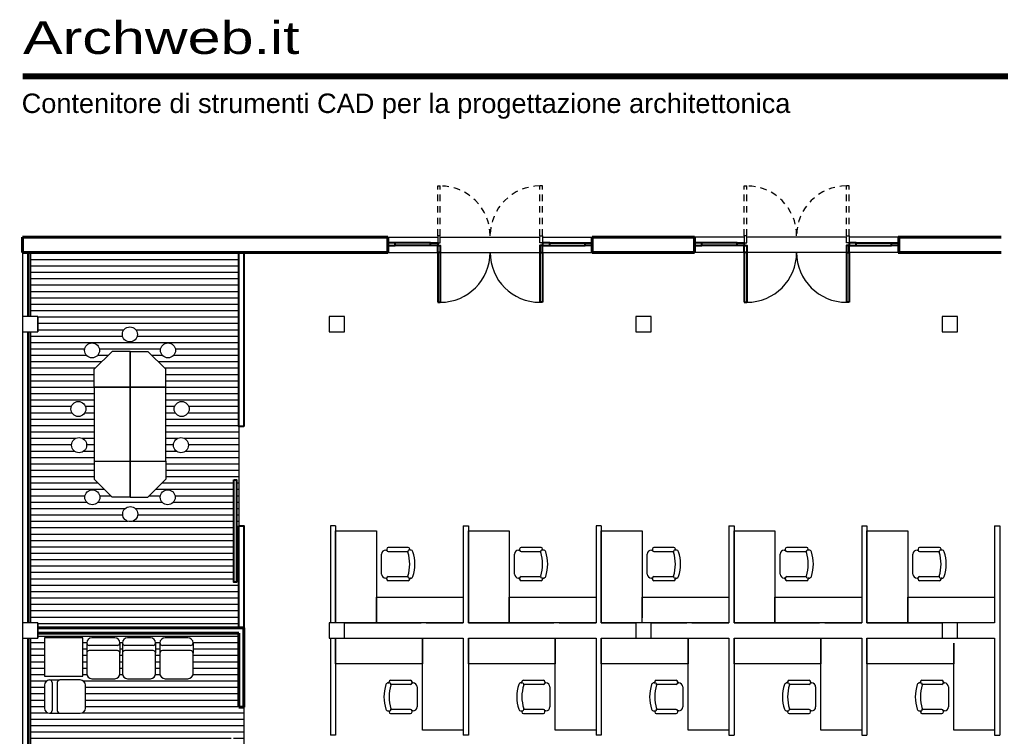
# Model space of a CAD drawing. Header units: millimetres. Extents: x 318.7 to 349.2, y 160.5 to 190.4.
# Drawn here: x 318.74 to 337.94, y 176.36 to 190.39 of the extents above; entities that cross this region are included whole.
import ezdxf

# ---------------------------------------------------------------- set-up
doc = ezdxf.new("R2010")
doc.units = ezdxf.units.MM
doc.linetypes.add('TRATTEGGIATA2', pattern=[9.525, 6.35, -3.175])
for name, color, linetype, lineweight in [('ARREDI attrezzature - furniture', 175, 'Continuous', 9), ('MURATURA sezioni - section wall', 7, 'Continuous', 40), ('PAVIMENTAZIONE - flooring', 250, 'Continuous', 5), ('PILASTRI struttura - structure', 7, 'Continuous', 13), ('PORTE finestre - doors windows', 252, 'Continuous', 5), ('PROIEZIONI finissime - fine lines', 251, 'Continuous', 9), ('SEZIONI medie - small section', 2, 'Continuous', 25), ('www.archweb.it - All rights reserved', 2, 'Continuous', 5)]:
    doc.layers.add(name, color=color, linetype=linetype, lineweight=lineweight)
doc.layers.add('VETRATE sezioni - windows sections', color=171, linetype='Continuous', true_color=0x4d79ff)
doc.styles.get("Standard").update_dxf_attribs({"font": 'arial.ttf'})
pattern_1 = [(360, (131.6294, 301.07183), (0, 0.125), [])]

msp = doc.modelspace()

# ---------------------------------------------------------------- hatches: boundary and pattern name
at = {"layer": 'PAVIMENTAZIONE - flooring'}
h = msp.add_hatch(dxfattribs=at)
h.set_pattern_fill('LINE', color=256, style=0)
h.set_pattern_definition(pattern_1)
h.paths.add_polyline_path([(321.913, 182.622, -1), (321.913, 182.916, -1)], flags=16)
h.paths.add_polyline_path([(321.899, 181.914, -1), (321.899, 182.209, -1)], flags=16)
h.paths.add_polyline_path([(321.602, 181.746), (321.602, 181.396), (321.252, 181.046), (320.902, 181.046), (320.552, 181.046), (320.202, 181.396), (320.202, 181.746), (320.202, 183.196), (320.202, 183.546), (320.552, 183.896), (320.902, 183.896), (321.252, 183.896), (321.602, 183.546), (321.602, 183.196)], flags=16)
h.paths.add_polyline_path([(321.646, 183.77, -1), (321.646, 184.064, -1)], flags=16)
h.paths.add_polyline_path([(321.64, 180.894, -1), (321.64, 181.188, -1)], flags=16)
h.paths.add_polyline_path([(320.899, 184.082, -1), (320.899, 184.377, -1)], flags=16)
h.paths.add_polyline_path([(320.906, 180.565, -1), (320.906, 180.859, -1)], flags=16)
h.paths.add_polyline_path([(319.892, 182.622, -1), (319.892, 182.916, -1)], flags=16)
h.paths.add_polyline_path([(320.159, 183.77, -1), (320.159, 184.064, -1)], flags=16)
h.paths.add_polyline_path([(319.906, 181.914, -1), (319.906, 182.209, -1)], flags=16)
h.paths.add_polyline_path([(320.165, 180.894, -1), (320.165, 181.188, -1)], flags=16)
h.paths.add_polyline_path([(322.985, 179.382), (322.935, 179.382), (322.935, 181.382), (322.985, 181.382)])
h.paths.add_polyline_path([(323.029, 178.483), (323.029, 185.833), (318.95, 185.833), (318.95, 184.583), (319.1, 184.583), (319.1, 184.283), (318.95, 184.283), (318.95, 178.583), (319.1, 178.583), (319.1, 178.483)])
h = msp.add_hatch(dxfattribs=at)
h.set_pattern_fill('LINE', color=256, style=0)
h.set_pattern_definition(pattern_1)
h.paths.add_polyline_path([(323.029, 172.483), (323.029, 175.929), (323.129, 175.929), (323.129, 176.929), (323.029, 176.929), (323.029, 178.383), (319.1, 178.383), (319.1, 178.283), (318.95, 178.283), (318.95, 172.583), (319.1, 172.583), (319.1, 172.483)])
h.paths.add_polyline_path([(321.787, 175.363, -0.157671), (322.127, 175.023, -0.325305), (322.118, 174.965), (322.107, 174.954), (322.122, 174.94, -0.414214), (322.122, 174.898), (321.846, 174.622, -0.414214), (321.803, 174.622), (321.789, 174.636), (321.775, 174.622, -0.414214), (321.662, 174.622), (321.386, 174.898, -0.414214), (321.386, 175.011), (321.4, 175.025), (321.386, 175.039, -0.414214), (321.386, 175.082), (321.662, 175.357, -0.414214), (321.704, 175.357), (321.719, 175.343), (321.729, 175.353, -0.325305)], flags=16)
h.paths.add_polyline_path([(321.1, 175.236), (321.1, 173.436), (320.5, 173.436), (320.5, 172.936), (319.588, 172.936), (319.588, 173.436), (320.3, 173.436), (320.3, 175.236)], flags=16)
h.paths.add_polyline_path([(322.88, 176.337), (322.93, 176.337), (322.93, 175.337), (322.88, 175.337)], flags=16)
h.paths.add_polyline_path([(321.775, 174.049), (321.789, 174.035), (321.803, 174.049, -0.414214), (321.846, 174.049), (322.122, 173.773, -0.414214), (322.122, 173.731), (322.107, 173.717), (322.118, 173.707, -0.325305), (322.127, 173.648, -0.157671), (321.787, 173.309, -0.325305), (321.729, 173.318), (321.719, 173.328), (321.704, 173.314, -0.414214), (321.662, 173.314), (321.386, 173.59, -0.414214), (321.386, 173.632), (321.4, 173.646), (321.386, 173.66, -0.414214), (321.386, 173.773), (321.662, 174.049, -0.414214)], flags=16)
h.paths.add_polyline_path([(320.2, 174.531), (320.2, 174.141, -0.414214), (320.12, 174.061), (320.1, 174.061), (320.1, 174.041, -0.414214), (320.07, 174.011), (319.68, 174.011, -0.414214), (319.65, 174.041), (319.65, 174.061), (319.635, 174.061, -0.325305), (319.588, 174.095, -0.157671), (319.588, 174.576, -0.325305), (319.635, 174.611), (319.65, 174.611), (319.65, 174.631, -0.414214), (319.68, 174.661), (320.07, 174.661, -0.414214), (320.1, 174.631), (320.1, 174.611), (320.12, 174.611, -0.414214)], flags=16)
h.paths.add_polyline_path([(321.587, 177.489, -0.414214), (321.487, 177.589), (321.487, 177.989), (321.487, 178.189, -0.414214), (321.587, 178.289), (322.037, 178.289, -0.414214), (322.137, 178.189), (322.137, 177.989), (322.137, 177.589, -0.414214), (322.037, 177.489)], flags=16)
h.paths.add_polyline_path([(321.304, 177.489), (320.854, 177.489, -0.414214), (320.754, 177.589), (320.754, 177.989), (320.754, 178.189, -0.414214), (320.854, 178.289), (321.304, 178.289, -0.414214), (321.404, 178.189), (321.404, 177.989), (321.404, 177.589, -0.414214)], flags=16)
h.paths.add_polyline_path([(319.929, 176.814), (319.529, 176.814), (319.329, 176.814, -0.414214), (319.229, 176.914), (319.229, 177.364, -0.414214), (319.329, 177.464), (319.529, 177.464), (319.929, 177.464, -0.414214), (320.029, 177.364), (320.029, 176.914, -0.414214)], flags=16)
h.paths.add_polyline_path([(320.604, 177.489), (320.154, 177.489, -0.414214), (320.054, 177.589), (320.054, 177.989), (320.054, 178.189, -0.414214), (320.154, 178.289), (320.604, 178.289, -0.414214), (320.704, 178.189), (320.704, 177.989), (320.704, 177.589, -0.414214)], flags=16)
h.paths.add_polyline_path([(319.979, 177.539), (319.229, 177.539), (319.229, 178.289), (319.979, 178.289)], flags=16)

# ---------------------------------------------------------------- linework, layer by layer
at = {"layer": 'ARREDI attrezzature - furniture'}
for p, q in [((320.552, 183.896), (320.202, 183.546)), ((320.902, 183.896), (320.552, 183.896)), ((320.902, 183.896), (320.902, 183.196)), ((320.902, 183.896), (321.252, 183.896)), ((320.902, 183.196), (320.902, 183.896)), ((321.602, 183.546), (321.252, 183.896)), ((320.202, 183.196), (320.202, 183.546)), ((321.602, 183.196), (321.602, 183.546)), ((320.902, 183.196), (320.202, 183.196)), ((320.202, 183.196), (320.202, 181.746)), ((320.202, 183.196), (320.902, 183.196)), ((320.902, 181.746), (320.902, 183.196)), ((321.602, 183.196), (320.902, 183.196)), ((320.902, 183.196), (320.902, 181.746)), ((320.902, 183.196), (321.602, 183.196)), ((321.602, 181.746), (321.602, 183.196)), ((320.202, 181.746), (320.902, 181.746)), ((320.202, 181.746), (320.902, 181.746)), ((320.202, 181.746), (320.202, 181.396)), ((320.902, 181.746), (321.602, 181.746)), ((320.902, 181.746), (321.602, 181.746)), ((320.902, 181.046), (320.902, 181.746)), ((320.902, 181.746), (320.902, 181.046)), ((321.602, 181.746), (321.602, 181.396)), ((320.552, 181.046), (320.202, 181.396)), ((321.602, 181.396), (321.252, 181.046)), ((320.902, 181.046), (320.552, 181.046)), ((320.902, 181.046), (321.252, 181.046)), ((324.825, 180.483), (324.825, 178.583)), ((324.925, 180.483), (324.825, 180.483)), ((324.825, 180.483), (324.825, 178.583)), ((324.925, 180.483), (324.825, 180.483)), ((324.925, 180.483), (324.925, 178.583)), ((324.925, 180.483), (324.925, 178.583)), ((327.425, 180.483), (327.425, 178.583)), ((327.425, 180.483), (327.525, 180.483)), ((327.425, 180.483), (327.425, 178.583)), ((327.425, 180.483), (327.525, 180.483)), ((327.525, 180.483), (327.525, 178.583)), ((327.525, 180.483), (327.525, 178.583)), ((330.025, 180.483), (330.025, 178.583)), ((330.125, 180.483), (330.025, 180.483)), ((330.025, 180.483), (330.025, 178.583)), ((330.125, 180.483), (330.025, 180.483)), ((330.125, 180.483), (330.125, 178.583)), ((330.125, 180.483), (330.125, 178.583)), ((332.625, 180.483), (332.625, 178.583)), ((332.625, 180.483), (332.725, 180.483)), ((332.625, 180.483), (332.625, 178.583)), ((332.625, 180.483), (332.725, 180.483)), ((332.725, 180.483), (332.725, 178.583)), ((332.725, 180.483), (332.725, 178.583)), ((335.225, 180.483), (335.225, 178.583)), ((335.225, 180.483), (335.325, 180.483)), ((335.225, 180.483), (335.225, 178.583)), ((335.225, 180.483), (335.325, 180.483)), ((335.325, 180.483), (335.325, 178.583)), ((335.325, 180.483), (335.325, 178.583)), ((337.825, 180.483), (337.825, 178.583)), ((337.825, 180.483), (337.925, 180.483)), ((337.825, 180.483), (337.825, 178.583)), ((337.825, 180.483), (337.925, 180.483)), ((337.925, 180.483), (337.925, 176.383)), ((324.925, 178.583), (324.925, 180.383)), ((324.925, 180.383), (325.725, 180.383)), ((324.925, 178.583), (324.925, 180.383)), ((324.925, 180.383), (325.725, 180.383)), ((325.725, 180.383), (325.725, 178.583)), ((325.725, 180.383), (325.725, 178.583)), ((327.525, 178.583), (327.525, 180.383)), ((327.525, 180.383), (328.325, 180.383)), ((327.525, 178.583), (327.525, 180.383)), ((327.525, 180.383), (328.325, 180.383)), ((328.325, 180.383), (328.325, 178.583)), ((328.325, 180.383), (328.325, 178.583)), ((330.125, 178.583), (330.125, 180.383)), ((330.125, 180.383), (330.925, 180.383)), ((330.125, 178.583), (330.125, 180.383)), ((330.125, 180.383), (330.925, 180.383)), ((330.925, 180.383), (330.925, 178.683)), ((330.925, 180.383), (330.925, 178.683)), ((332.725, 178.583), (332.725, 180.383)), ((332.725, 180.383), (333.525, 180.383)), ((332.725, 178.583), (332.725, 180.383)), ((332.725, 180.383), (333.525, 180.383)), ((333.525, 180.383), (333.525, 178.583)), ((333.525, 180.383), (333.525, 178.583)), ((335.325, 178.583), (335.325, 180.383)), ((335.325, 180.383), (336.125, 180.383)), ((335.325, 178.583), (335.325, 180.383)), ((335.325, 180.383), (336.125, 180.383)), ((336.125, 180.383), (336.125, 178.583)), ((336.125, 180.383), (336.125, 178.583)), ((337.925, 180.383), (337.925, 176.483)), ((325.827, 179.538), (325.827, 179.928)), ((325.827, 179.538), (325.827, 179.928)), ((325.907, 180.008), (325.927, 180.008)), ((325.907, 180.008), (325.927, 180.008)), ((325.927, 180.028), (325.927, 180.008)), ((325.927, 180.028), (325.927, 180.008)), ((326.347, 180.058), (325.957, 180.058)), ((326.347, 180.058), (325.957, 180.058)), ((325.957, 179.978), (326.339, 179.978)), ((325.957, 179.978), (326.339, 179.978)), ((326.377, 180.008), (326.377, 180.028)), ((326.377, 180.008), (326.377, 180.028)), ((326.392, 180.008), (326.377, 180.008)), ((326.392, 180.008), (326.377, 180.008)), ((328.427, 179.538), (328.427, 179.928)), ((328.427, 179.538), (328.427, 179.928)), ((328.507, 180.008), (328.527, 180.008)), ((328.507, 180.008), (328.527, 180.008)), ((328.527, 180.028), (328.527, 180.008)), ((328.527, 180.028), (328.527, 180.008)), ((328.947, 180.058), (328.557, 180.058)), ((328.947, 180.058), (328.557, 180.058)), ((328.557, 179.978), (328.939, 179.978)), ((328.557, 179.978), (328.939, 179.978)), ((328.977, 180.008), (328.977, 180.028)), ((328.977, 180.008), (328.977, 180.028)), ((328.992, 180.008), (328.977, 180.008)), ((328.992, 180.008), (328.977, 180.008)), ((331.027, 179.538), (331.027, 179.928)), ((331.027, 179.538), (331.027, 179.928)), ((331.107, 180.008), (331.127, 180.008)), ((331.107, 180.008), (331.127, 180.008)), ((331.127, 180.028), (331.127, 180.008)), ((331.127, 180.028), (331.127, 180.008)), ((331.129, 180.04), (331.129, 179.997)), ((331.547, 180.058), (331.157, 180.058)), ((331.547, 180.058), (331.157, 180.058)), ((331.157, 179.978), (331.539, 179.978)), ((331.157, 179.978), (331.539, 179.978)), ((331.577, 180.008), (331.577, 180.028)), ((331.577, 180.008), (331.577, 180.028)), ((331.592, 180.008), (331.577, 180.008)), ((331.592, 180.008), (331.577, 180.008)), ((333.627, 179.538), (333.627, 179.928)), ((333.627, 179.538), (333.627, 179.928)), ((333.707, 180.008), (333.727, 180.008)), ((333.707, 180.008), (333.727, 180.008)), ((333.727, 180.028), (333.727, 180.008)), ((333.727, 180.028), (333.727, 180.008)), ((334.147, 180.058), (333.757, 180.058)), ((334.147, 180.058), (333.757, 180.058)), ((333.757, 179.978), (334.139, 179.978)), ((333.757, 179.978), (334.139, 179.978)), ((334.177, 180.008), (334.177, 180.028)), ((334.177, 180.008), (334.177, 180.028)), ((334.192, 180.008), (334.177, 180.008)), ((334.192, 180.008), (334.177, 180.008)), ((336.227, 179.538), (336.227, 179.928)), ((336.227, 179.538), (336.227, 179.928)), ((336.307, 180.008), (336.327, 180.008)), ((336.307, 180.008), (336.327, 180.008)), ((336.327, 180.028), (336.327, 180.008)), ((336.327, 180.028), (336.327, 180.008)), ((336.747, 180.058), (336.357, 180.058)), ((336.747, 180.058), (336.357, 180.058)), ((336.357, 179.978), (336.739, 179.978)), ((336.357, 179.978), (336.739, 179.978)), ((336.777, 180.008), (336.777, 180.028)), ((336.777, 180.008), (336.777, 180.028)), ((336.792, 180.008), (336.777, 180.008)), ((336.792, 180.008), (336.777, 180.008)), ((325.957, 179.488), (326.339, 179.488)), ((325.957, 179.488), (326.339, 179.488)), ((328.557, 179.488), (328.939, 179.488)), ((328.557, 179.488), (328.939, 179.488)), ((331.157, 179.488), (331.539, 179.488)), ((331.157, 179.488), (331.539, 179.488)), ((333.757, 179.488), (334.139, 179.488)), ((333.757, 179.488), (334.139, 179.488)), ((336.357, 179.488), (336.739, 179.488)), ((336.357, 179.488), (336.739, 179.488)), ((325.927, 179.458), (325.907, 179.458)), ((325.927, 179.458), (325.907, 179.458)), ((325.927, 179.438), (325.927, 179.458)), ((325.927, 179.438), (325.927, 179.458)), ((326.347, 179.408), (325.957, 179.408)), ((326.347, 179.408), (325.957, 179.408)), ((326.377, 179.458), (326.377, 179.438)), ((326.392, 179.458), (326.377, 179.458)), ((326.377, 179.458), (326.377, 179.438)), ((326.392, 179.458), (326.377, 179.458)), ((328.527, 179.458), (328.507, 179.458)), ((328.527, 179.458), (328.507, 179.458)), ((328.527, 179.438), (328.527, 179.458)), ((328.527, 179.438), (328.527, 179.458)), ((328.947, 179.408), (328.557, 179.408)), ((328.947, 179.408), (328.557, 179.408)), ((328.977, 179.458), (328.977, 179.438)), ((328.992, 179.458), (328.977, 179.458)), ((328.977, 179.458), (328.977, 179.438)), ((328.992, 179.458), (328.977, 179.458)), ((331.127, 179.458), (331.107, 179.458)), ((331.127, 179.458), (331.107, 179.458)), ((331.127, 179.438), (331.127, 179.458)), ((331.127, 179.438), (331.127, 179.458)), ((331.129, 179.447), (331.129, 179.427)), ((331.547, 179.408), (331.157, 179.408)), ((331.547, 179.408), (331.157, 179.408)), ((331.577, 179.458), (331.577, 179.438)), ((331.592, 179.458), (331.577, 179.458)), ((331.577, 179.458), (331.577, 179.438)), ((331.592, 179.458), (331.577, 179.458)), ((333.727, 179.458), (333.707, 179.458)), ((333.727, 179.458), (333.707, 179.458)), ((333.727, 179.438), (333.727, 179.458)), ((333.727, 179.438), (333.727, 179.458)), ((334.147, 179.408), (333.757, 179.408)), ((334.147, 179.408), (333.757, 179.408)), ((334.177, 179.458), (334.177, 179.438)), ((334.192, 179.458), (334.177, 179.458)), ((334.177, 179.458), (334.177, 179.438)), ((334.192, 179.458), (334.177, 179.458)), ((336.327, 179.458), (336.307, 179.458)), ((336.327, 179.458), (336.307, 179.458)), ((336.327, 179.438), (336.327, 179.458)), ((336.327, 179.438), (336.327, 179.458)), ((336.747, 179.408), (336.357, 179.408)), ((336.747, 179.408), (336.357, 179.408)), ((336.777, 179.458), (336.777, 179.438)), ((336.792, 179.458), (336.777, 179.458)), ((336.777, 179.458), (336.777, 179.438)), ((336.792, 179.458), (336.777, 179.458)), ((325.725, 178.583), (325.725, 179.083)), ((325.725, 179.083), (327.425, 179.083)), ((325.725, 178.583), (325.725, 179.083)), ((325.725, 179.083), (327.425, 179.083)), ((327.425, 179.083), (327.425, 178.583)), ((327.425, 179.083), (327.425, 178.583)), ((328.325, 178.583), (328.325, 179.083)), ((328.325, 179.083), (330.025, 179.083)), ((328.325, 178.583), (328.325, 179.083)), ((328.325, 179.083), (330.025, 179.083)), ((330.025, 179.083), (330.025, 178.583)), ((330.025, 179.083), (330.025, 178.583)), ((330.925, 178.683), (330.925, 179.083)), ((330.925, 179.083), (332.625, 179.083)), ((330.925, 178.583), (330.925, 179.083)), ((330.925, 179.083), (332.625, 179.083)), ((332.625, 179.083), (332.625, 178.583)), ((332.625, 179.083), (332.625, 178.583)), ((333.525, 178.583), (333.525, 179.083)), ((333.525, 179.083), (335.225, 179.083)), ((333.525, 178.583), (333.525, 179.083)), ((333.525, 179.083), (335.225, 179.083)), ((335.225, 179.083), (335.225, 178.583)), ((335.225, 179.083), (335.225, 178.583)), ((336.125, 178.583), (336.125, 179.083)), ((336.125, 179.083), (337.825, 179.083)), ((336.125, 178.583), (336.125, 179.083)), ((336.125, 179.083), (337.825, 179.083)), ((337.825, 179.083), (337.825, 178.583)), ((337.825, 179.083), (337.825, 178.583)), ((325.725, 178.583), (325.1, 178.583)), ((325.1, 178.583), (326.6, 178.583)), ((325.725, 178.583), (325.1, 178.583)), ((325.1, 178.583), (326.6, 178.583)), ((327.425, 178.583), (325.725, 178.583)), ((327.425, 178.583), (325.725, 178.583)), ((326.7, 178.583), (327.425, 178.583)), ((326.7, 178.583), (327.425, 178.583)), ((328.325, 178.583), (327.525, 178.583)), ((327.525, 178.583), (329.2, 178.583)), ((328.325, 178.583), (327.525, 178.583)), ((327.525, 178.583), (329.2, 178.583)), ((330.025, 178.583), (328.325, 178.583)), ((330.025, 178.583), (328.325, 178.583)), ((329.3, 178.583), (330.025, 178.583)), ((329.3, 178.583), (330.025, 178.583)), ((330.8, 178.583), (330.125, 178.583)), ((330.125, 178.583), (330.8, 178.583)), ((330.8, 178.583), (330.125, 178.583)), ((330.125, 178.583), (330.8, 178.583)), ((332.625, 178.583), (331.1, 178.583)), ((331.1, 178.583), (331.8, 178.583)), ((332.625, 178.583), (331.1, 178.583)), ((331.1, 178.583), (331.8, 178.583)), ((331.9, 178.583), (332.625, 178.583)), ((331.9, 178.583), (332.625, 178.583)), ((333.525, 178.583), (332.725, 178.583)), ((332.725, 178.583), (334.4, 178.583)), ((333.525, 178.583), (332.725, 178.583)), ((332.725, 178.583), (334.4, 178.583)), ((335.225, 178.583), (333.525, 178.583)), ((335.225, 178.583), (333.525, 178.583)), ((334.5, 178.583), (335.225, 178.583)), ((334.5, 178.583), (335.225, 178.583)), ((336.125, 178.583), (335.325, 178.583)), ((335.325, 178.583), (336.8, 178.583)), ((336.125, 178.583), (335.325, 178.583)), ((335.325, 178.583), (336.8, 178.583)), ((336.8, 178.583), (336.125, 178.583)), ((336.8, 178.583), (336.125, 178.583)), ((337.825, 178.583), (337.1, 178.583)), ((337.825, 178.583), (337.1, 178.583)), ((319.979, 178.289), (319.229, 178.289)), ((319.229, 178.289), (319.229, 177.539)), ((319.979, 177.539), (319.979, 178.289)), ((320.054, 178.189), (320.054, 177.989)), ((320.054, 178.189), (320.054, 178.189)), ((320.604, 178.289), (320.154, 178.289)), ((320.704, 178.189), (320.704, 177.989)), ((320.704, 178.189), (320.704, 178.189)), ((320.754, 178.189), (320.754, 177.989)), ((320.754, 178.189), (320.754, 178.189)), ((321.304, 178.289), (320.854, 178.289)), ((321.404, 178.189), (321.404, 177.989)), ((321.404, 178.189), (321.404, 178.189)), ((321.487, 178.189), (321.487, 177.989)), ((321.487, 178.189), (321.487, 178.189)), ((322.037, 178.289), (321.587, 178.289)), ((322.137, 178.189), (322.137, 177.989)), ((322.137, 178.189), (322.137, 178.189)), ((324.825, 178.283), (324.825, 176.383)), ((324.825, 178.283), (324.825, 176.383)), ((324.925, 178.283), (324.925, 176.383)), ((324.925, 177.783), (324.925, 178.283)), ((324.925, 178.283), (324.925, 176.383)), ((324.925, 177.783), (324.925, 178.283)), ((325.1, 178.283), (326.625, 178.283)), ((325.1, 178.283), (326.4, 178.283)), ((325.1, 178.283), (326.625, 178.283)), ((325.1, 178.283), (326.4, 178.283)), ((326.4, 178.283), (326.6, 178.283)), ((326.4, 178.283), (326.6, 178.283)), ((326.625, 176.483), (326.625, 178.283)), ((326.625, 178.283), (327.425, 178.283)), ((326.625, 178.283), (326.625, 177.783)), ((326.625, 176.483), (326.625, 178.283)), ((326.625, 178.283), (327.425, 178.283)), ((326.625, 178.283), (326.625, 177.783)), ((326.7, 178.283), (327.425, 178.283)), ((326.7, 178.283), (327.425, 178.283)), ((327.425, 178.283), (327.425, 176.483)), ((327.425, 178.283), (327.425, 176.383)), ((327.425, 178.283), (327.425, 176.483)), ((327.425, 178.283), (327.425, 176.383)), ((327.525, 177.783), (327.525, 178.283)), ((327.525, 178.283), (329.225, 178.283)), ((327.525, 178.283), (327.525, 176.383)), ((327.525, 178.283), (328.7, 178.283)), ((327.525, 177.783), (327.525, 178.283)), ((327.525, 178.283), (329.225, 178.283)), ((327.525, 178.283), (327.525, 176.383)), ((327.525, 178.283), (328.7, 178.283)), ((328.7, 178.283), (329.2, 178.283)), ((328.7, 178.283), (329.2, 178.283)), ((329.225, 176.483), (329.225, 178.283)), ((329.225, 178.283), (330.025, 178.283)), ((329.225, 178.283), (329.225, 177.783)), ((329.225, 176.483), (329.225, 178.283)), ((329.225, 178.283), (330.025, 178.283)), ((329.225, 178.283), (329.225, 177.783)), ((329.3, 178.283), (330.025, 178.283)), ((329.3, 178.283), (330.025, 178.283)), ((330.025, 178.283), (330.025, 176.483)), ((330.025, 178.283), (330.025, 176.383)), ((330.025, 178.283), (330.025, 176.483)), ((330.025, 178.283), (330.025, 176.383)), ((330.125, 177.783), (330.125, 178.283)), ((330.125, 178.283), (330.8, 178.283)), ((330.125, 178.283), (330.125, 176.383)), ((330.125, 178.283), (330.8, 178.283)), ((330.125, 177.783), (330.125, 178.283)), ((330.125, 178.283), (330.8, 178.283)), ((330.125, 178.283), (330.125, 176.383)), ((330.125, 178.283), (330.8, 178.283)), ((331.1, 178.283), (331.8, 178.283)), ((331.1, 178.283), (331.825, 178.283)), ((331.1, 178.283), (331.8, 178.283)), ((331.1, 178.283), (331.825, 178.283)), ((331.825, 176.483), (331.825, 178.283)), ((331.825, 178.283), (332.625, 178.283)), ((331.825, 178.283), (331.825, 177.783)), ((331.825, 176.483), (331.825, 178.283)), ((331.825, 178.283), (332.625, 178.283)), ((331.825, 178.283), (331.825, 177.783)), ((331.9, 178.283), (332.625, 178.283)), ((331.9, 178.283), (332.625, 178.283)), ((332.625, 178.283), (332.625, 176.483)), ((332.625, 178.283), (332.625, 176.383)), ((332.625, 178.283), (332.625, 176.483)), ((332.625, 178.283), (332.625, 176.383)), ((332.725, 177.783), (332.725, 178.283)), ((332.725, 178.283), (334.425, 178.283)), ((332.725, 178.283), (332.725, 176.383)), ((332.725, 178.283), (333.6, 178.283)), ((332.725, 177.783), (332.725, 178.283)), ((332.725, 178.283), (334.425, 178.283)), ((332.725, 178.283), (332.725, 176.383)), ((332.725, 178.283), (333.6, 178.283)), ((334.425, 176.483), (334.425, 178.283)), ((334.425, 178.283), (335.225, 178.283)), ((334.425, 178.283), (334.425, 177.783)), ((334.425, 176.483), (334.425, 178.283)), ((334.425, 178.283), (335.225, 178.283)), ((334.425, 178.283), (334.425, 177.783)), ((334.5, 178.283), (335.225, 178.283)), ((334.5, 178.283), (335.225, 178.283)), ((335.225, 178.283), (335.225, 176.483)), ((335.225, 178.283), (335.225, 176.383)), ((335.225, 178.283), (335.225, 176.483)), ((335.225, 178.283), (335.225, 176.383)), ((335.325, 177.783), (335.325, 178.283)), ((335.325, 178.283), (336.8, 178.283)), ((335.325, 178.283), (335.325, 176.383)), ((335.325, 178.283), (336.2, 178.283)), ((335.325, 177.783), (335.325, 178.283)), ((335.325, 178.283), (336.8, 178.283)), ((335.325, 178.283), (335.325, 176.383)), ((335.325, 178.283), (336.2, 178.283)), ((337.025, 176.483), (337.025, 178.183)), ((337.025, 178.183), (337.025, 177.783)), ((337.025, 176.483), (337.025, 178.183)), ((337.025, 178.183), (337.025, 177.783)), ((337.1, 178.283), (337.825, 178.283)), ((337.1, 178.283), (337.825, 178.283)), ((337.825, 178.283), (337.825, 176.483)), ((337.825, 178.283), (337.825, 176.383)), ((337.825, 178.283), (337.825, 176.483)), ((337.825, 178.283), (337.825, 176.383)), ((320.054, 177.989), (320.054, 177.589)), ((320.654, 178.139), (320.104, 178.139)), ((320.654, 178.039), (320.104, 178.039)), ((320.704, 177.589), (320.704, 177.989)), ((320.754, 177.989), (320.754, 177.589)), ((321.354, 178.139), (320.804, 178.139)), ((321.354, 178.039), (320.804, 178.039)), ((321.404, 177.589), (321.404, 177.989)), ((321.487, 177.989), (321.487, 177.589)), ((322.087, 178.139), (321.537, 178.139)), ((322.087, 178.039), (321.537, 178.039)), ((322.137, 177.589), (322.137, 177.989)), ((326.625, 177.783), (324.925, 177.783)), ((326.625, 177.783), (324.925, 177.783)), ((329.225, 177.783), (327.525, 177.783)), ((329.225, 177.783), (327.525, 177.783)), ((331.825, 177.783), (330.125, 177.783)), ((331.825, 177.783), (330.125, 177.783)), ((334.425, 177.783), (332.725, 177.783)), ((334.425, 177.783), (332.725, 177.783)), ((337.025, 177.783), (335.325, 177.783)), ((337.025, 177.783), (335.325, 177.783)), ((319.229, 177.539), (319.979, 177.539)), ((319.329, 177.464), (319.529, 177.464)), ((319.329, 177.464), (319.329, 177.464)), ((319.379, 177.414), (319.379, 176.864)), ((319.479, 177.414), (319.479, 176.864)), ((319.929, 177.464), (319.529, 177.464)), ((320.154, 177.489), (320.604, 177.489)), ((320.854, 177.489), (321.304, 177.489)), ((321.587, 177.489), (322.037, 177.489)), ((325.958, 177.408), (325.972, 177.408)), ((325.958, 177.408), (325.972, 177.408)), ((325.972, 177.408), (325.972, 177.428)), ((325.972, 177.408), (325.972, 177.428)), ((326.002, 177.458), (326.392, 177.458)), ((326.002, 177.458), (326.392, 177.458)), ((326.392, 177.378), (326.01, 177.378)), ((326.392, 177.378), (326.01, 177.378)), ((326.422, 177.428), (326.422, 177.408)), ((326.422, 177.428), (326.422, 177.408)), ((326.422, 177.408), (326.442, 177.408)), ((326.422, 177.408), (326.442, 177.408)), ((328.558, 177.408), (328.572, 177.408)), ((328.558, 177.408), (328.572, 177.408)), ((328.572, 177.408), (328.572, 177.428)), ((328.572, 177.408), (328.572, 177.428)), ((328.602, 177.458), (328.992, 177.458)), ((328.602, 177.458), (328.992, 177.458)), ((328.992, 177.378), (328.61, 177.378)), ((328.992, 177.378), (328.61, 177.378)), ((329.022, 177.428), (329.022, 177.408)), ((329.022, 177.428), (329.022, 177.408)), ((329.022, 177.408), (329.042, 177.408)), ((329.022, 177.408), (329.042, 177.408)), ((331.158, 177.408), (331.172, 177.408)), ((331.158, 177.408), (331.172, 177.408)), ((331.172, 177.408), (331.172, 177.428)), ((331.172, 177.408), (331.172, 177.428)), ((331.202, 177.458), (331.592, 177.458)), ((331.202, 177.458), (331.592, 177.458)), ((331.592, 177.378), (331.21, 177.378)), ((331.592, 177.378), (331.21, 177.378)), ((331.622, 177.428), (331.622, 177.408)), ((331.622, 177.428), (331.622, 177.408)), ((331.622, 177.408), (331.642, 177.408)), ((331.622, 177.408), (331.642, 177.408)), ((333.758, 177.408), (333.772, 177.408)), ((333.758, 177.408), (333.772, 177.408)), ((333.772, 177.408), (333.772, 177.428)), ((333.772, 177.408), (333.772, 177.428)), ((333.802, 177.458), (334.192, 177.458)), ((333.802, 177.458), (334.192, 177.458)), ((334.192, 177.378), (333.81, 177.378)), ((334.192, 177.378), (333.81, 177.378)), ((334.222, 177.428), (334.222, 177.408)), ((334.222, 177.428), (334.222, 177.408)), ((334.222, 177.408), (334.242, 177.408)), ((334.222, 177.408), (334.242, 177.408)), ((336.358, 177.408), (336.372, 177.408)), ((336.358, 177.408), (336.372, 177.408)), ((336.372, 177.408), (336.372, 177.428)), ((336.372, 177.408), (336.372, 177.428)), ((336.402, 177.458), (336.792, 177.458)), ((336.402, 177.458), (336.792, 177.458)), ((336.792, 177.378), (336.41, 177.378)), ((336.792, 177.378), (336.41, 177.378)), ((336.822, 177.428), (336.822, 177.408)), ((336.822, 177.428), (336.822, 177.408)), ((336.822, 177.408), (336.842, 177.408)), ((336.822, 177.408), (336.842, 177.408)), ((319.229, 177.364), (319.229, 176.914)), ((320.029, 176.914), (320.029, 177.364)), ((326.522, 177.328), (326.522, 176.938)), ((326.522, 177.328), (326.522, 176.938)), ((329.122, 177.328), (329.122, 176.938)), ((329.122, 177.328), (329.122, 176.938)), ((331.722, 177.328), (331.722, 176.938)), ((331.722, 177.328), (331.722, 176.938)), ((334.322, 177.328), (334.322, 176.938)), ((334.322, 177.328), (334.322, 176.938)), ((336.922, 177.328), (336.922, 176.938)), ((336.922, 177.328), (336.922, 176.938)), ((319.329, 176.814), (319.529, 176.814)), ((319.329, 176.814), (319.329, 176.814)), ((319.529, 176.814), (319.929, 176.814)), ((325.958, 176.858), (325.972, 176.858)), ((325.958, 176.858), (325.972, 176.858)), ((325.972, 176.858), (325.972, 176.838)), ((325.972, 176.858), (325.972, 176.838)), ((326.002, 176.808), (326.392, 176.808)), ((326.002, 176.808), (326.392, 176.808)), ((326.392, 176.888), (326.01, 176.888)), ((326.392, 176.888), (326.01, 176.888)), ((326.442, 176.858), (326.422, 176.858)), ((326.422, 176.838), (326.422, 176.858)), ((326.442, 176.858), (326.422, 176.858)), ((326.422, 176.838), (326.422, 176.858)), ((328.558, 176.858), (328.572, 176.858)), ((328.558, 176.858), (328.572, 176.858)), ((328.572, 176.858), (328.572, 176.838)), ((328.572, 176.858), (328.572, 176.838)), ((328.602, 176.808), (328.992, 176.808)), ((328.602, 176.808), (328.992, 176.808)), ((328.992, 176.888), (328.61, 176.888)), ((328.992, 176.888), (328.61, 176.888)), ((329.042, 176.858), (329.022, 176.858)), ((329.022, 176.838), (329.022, 176.858)), ((329.042, 176.858), (329.022, 176.858)), ((329.022, 176.838), (329.022, 176.858)), ((331.158, 176.858), (331.172, 176.858)), ((331.158, 176.858), (331.172, 176.858)), ((331.172, 176.858), (331.172, 176.838)), ((331.172, 176.858), (331.172, 176.838)), ((331.202, 176.808), (331.592, 176.808)), ((331.202, 176.808), (331.592, 176.808)), ((331.592, 176.888), (331.21, 176.888)), ((331.592, 176.888), (331.21, 176.888)), ((331.642, 176.858), (331.622, 176.858)), ((331.622, 176.838), (331.622, 176.858)), ((331.642, 176.858), (331.622, 176.858)), ((331.622, 176.838), (331.622, 176.858)), ((333.758, 176.858), (333.772, 176.858)), ((333.758, 176.858), (333.772, 176.858)), ((333.772, 176.858), (333.772, 176.838)), ((333.772, 176.858), (333.772, 176.838)), ((333.802, 176.808), (334.192, 176.808)), ((333.802, 176.808), (334.192, 176.808)), ((334.192, 176.888), (333.81, 176.888)), ((334.192, 176.888), (333.81, 176.888)), ((334.242, 176.858), (334.222, 176.858)), ((334.222, 176.838), (334.222, 176.858)), ((334.242, 176.858), (334.222, 176.858)), ((334.222, 176.838), (334.222, 176.858)), ((336.358, 176.858), (336.372, 176.858)), ((336.358, 176.858), (336.372, 176.858)), ((336.372, 176.858), (336.372, 176.838)), ((336.372, 176.858), (336.372, 176.838)), ((336.379, 176.857), (336.379, 176.818)), ((336.402, 176.808), (336.792, 176.808)), ((336.402, 176.808), (336.792, 176.808)), ((336.792, 176.888), (336.41, 176.888)), ((336.792, 176.888), (336.41, 176.888)), ((336.842, 176.858), (336.822, 176.858)), ((336.822, 176.838), (336.822, 176.858)), ((336.842, 176.858), (336.822, 176.858)), ((336.822, 176.838), (336.822, 176.858)), ((327.425, 176.483), (326.625, 176.483)), ((327.425, 176.483), (326.625, 176.483)), ((330.025, 176.483), (329.225, 176.483)), ((330.025, 176.483), (329.225, 176.483)), ((332.625, 176.483), (331.825, 176.483)), ((332.625, 176.483), (331.825, 176.483)), ((335.225, 176.483), (334.425, 176.483)), ((335.225, 176.483), (334.425, 176.483)), ((337.825, 176.483), (337.025, 176.483)), ((337.825, 176.483), (337.025, 176.483)), ((324.925, 176.383), (324.825, 176.383)), ((324.925, 176.383), (324.825, 176.383)), ((327.525, 176.383), (327.425, 176.383)), ((327.525, 176.383), (327.425, 176.383)), ((330.125, 176.383), (330.025, 176.383)), ((330.125, 176.383), (330.025, 176.383)), ((332.625, 176.383), (332.725, 176.383)), ((332.625, 176.383), (332.725, 176.383)), ((335.225, 176.383), (335.325, 176.383)), ((335.225, 176.383), (335.325, 176.383)), ((337.825, 176.383), (337.925, 176.383)), ((337.825, 176.383), (337.925, 176.383))]:
    msp.add_line(p, q, dxfattribs=at)
for centre in [(320.899, 184.23), (320.159, 183.917), (321.646, 183.917), (319.892, 182.769), (321.913, 182.769), (319.906, 182.061), (321.899, 182.061), (320.165, 181.041), (321.64, 181.041), (320.906, 180.712)]:
    msp.add_circle(centre, 0.147, dxfattribs=at)
for centre, radius, start, end in [((325.907, 179.928), 0.08, 90, 180), ((325.907, 179.928), 0.08, 90, 180), ((325.957, 180.028), 0.03, 90, 180), ((325.957, 180.028), 0.03, 90, 180), ((325.957, 180.008), 0.03, 180, 270), ((325.957, 180.008), 0.03, 180, 270), ((326.369, 179.978), 0.03, 90, 197.578), ((326.369, 179.978), 0.03, 90, 197.578), ((325.596, 179.733), 0.781, 342.422, 17.578), ((325.596, 179.733), 0.781, 342.422, 17.578), ((326.347, 180.028), 0.03, 0, 90), ((326.347, 180.028), 0.03, 0, 90), ((326.392, 179.958), 0.05, 17.9202, 90), ((326.392, 179.958), 0.05, 17.9202, 90), ((325.696, 179.733), 0.781, 342.0798, 17.9202), ((325.696, 179.733), 0.781, 342.0798, 17.9202), ((328.507, 179.928), 0.08, 90, 180), ((328.507, 179.928), 0.08, 90, 180), ((328.557, 180.028), 0.03, 90, 180), ((328.557, 180.028), 0.03, 90, 180), ((328.557, 180.008), 0.03, 180, 270), ((328.557, 180.008), 0.03, 180, 270), ((328.969, 179.978), 0.03, 90, 197.578), ((328.969, 179.978), 0.03, 90, 197.578), ((328.196, 179.733), 0.781, 342.422, 17.578), ((328.196, 179.733), 0.781, 342.422, 17.578), ((328.947, 180.028), 0.03, 0, 90), ((328.947, 180.028), 0.03, 0, 90), ((328.992, 179.958), 0.05, 17.9202, 90), ((328.992, 179.958), 0.05, 17.9202, 90), ((328.296, 179.733), 0.781, 342.0798, 17.9202), ((328.296, 179.733), 0.781, 342.0798, 17.9202), ((331.107, 179.928), 0.08, 90, 180), ((331.107, 179.928), 0.08, 90, 180), ((331.157, 180.028), 0.03, 90, 180), ((331.157, 180.028), 0.03, 90, 180), ((331.157, 180.008), 0.03, 180, 270), ((331.157, 180.008), 0.03, 180, 270), ((331.569, 179.978), 0.03, 90, 197.578), ((331.569, 179.978), 0.03, 90, 197.578), ((330.796, 179.733), 0.781, 342.422, 17.578), ((330.796, 179.733), 0.781, 342.422, 17.578), ((331.547, 180.028), 0.03, 0, 90), ((331.547, 180.028), 0.03, 0, 90), ((331.592, 179.958), 0.05, 17.9202, 90), ((331.592, 179.958), 0.05, 17.9202, 90), ((330.896, 179.733), 0.781, 342.0798, 17.9202), ((330.896, 179.733), 0.781, 342.0798, 17.9202), ((333.707, 179.928), 0.08, 90, 180), ((333.707, 179.928), 0.08, 90, 180), ((333.757, 180.028), 0.03, 90, 180), ((333.757, 180.028), 0.03, 90, 180), ((333.757, 180.008), 0.03, 180, 270), ((333.757, 180.008), 0.03, 180, 270), ((334.169, 179.978), 0.03, 90, 197.578), ((334.169, 179.978), 0.03, 90, 197.578), ((333.396, 179.733), 0.781, 342.422, 17.578), ((333.396, 179.733), 0.781, 342.422, 17.578), ((334.147, 180.028), 0.03, 0, 90), ((334.147, 180.028), 0.03, 0, 90), ((334.192, 179.958), 0.05, 17.9202, 90), ((334.192, 179.958), 0.05, 17.9202, 90), ((333.496, 179.733), 0.781, 342.0798, 17.9202), ((333.496, 179.733), 0.781, 342.0798, 17.9202), ((336.307, 179.928), 0.08, 90, 180), ((336.307, 179.928), 0.08, 90, 180), ((336.357, 180.028), 0.03, 90, 180), ((336.357, 180.028), 0.03, 90, 180), ((336.357, 180.008), 0.03, 180, 270), ((336.357, 180.008), 0.03, 180, 270), ((336.769, 179.978), 0.03, 90, 197.578), ((336.769, 179.978), 0.03, 90, 197.578), ((335.996, 179.733), 0.781, 342.422, 17.578), ((335.996, 179.733), 0.781, 342.422, 17.578), ((336.747, 180.028), 0.03, 0, 90), ((336.747, 180.028), 0.03, 0, 90), ((336.792, 179.958), 0.05, 17.9202, 90), ((336.792, 179.958), 0.05, 17.9202, 90), ((336.096, 179.733), 0.781, 342.0798, 17.9202), ((336.096, 179.733), 0.781, 342.0798, 17.9202), ((325.907, 179.538), 0.08, 180, 270), ((325.907, 179.538), 0.08, 180, 270), ((325.957, 179.458), 0.03, 90, 180), ((325.957, 179.458), 0.03, 90, 180), ((326.369, 179.488), 0.03, 162.422, 270), ((326.369, 179.488), 0.03, 162.422, 270), ((326.392, 179.508), 0.05, 270, 342.0798), ((326.392, 179.508), 0.05, 270, 342.0798), ((328.507, 179.538), 0.08, 180, 270), ((328.507, 179.538), 0.08, 180, 270), ((328.557, 179.458), 0.03, 90, 180), ((328.557, 179.458), 0.03, 90, 180), ((328.969, 179.488), 0.03, 162.422, 270), ((328.969, 179.488), 0.03, 162.422, 270), ((328.992, 179.508), 0.05, 270, 342.0798), ((328.992, 179.508), 0.05, 270, 342.0798), ((331.107, 179.538), 0.08, 180, 270), ((331.107, 179.538), 0.08, 180, 270), ((331.157, 179.458), 0.03, 90, 180), ((331.157, 179.458), 0.03, 90, 180), ((331.569, 179.488), 0.03, 162.422, 270), ((331.569, 179.488), 0.03, 162.422, 270), ((331.592, 179.508), 0.05, 270, 342.0798), ((331.592, 179.508), 0.05, 270, 342.0798), ((333.707, 179.538), 0.08, 180, 270), ((333.707, 179.538), 0.08, 180, 270), ((333.757, 179.458), 0.03, 90, 180), ((333.757, 179.458), 0.03, 90, 180), ((334.169, 179.488), 0.03, 162.422, 270), ((334.169, 179.488), 0.03, 162.422, 270), ((334.192, 179.508), 0.05, 270, 342.0798), ((334.192, 179.508), 0.05, 270, 342.0798), ((336.307, 179.538), 0.08, 180, 270), ((336.307, 179.538), 0.08, 180, 270), ((336.357, 179.458), 0.03, 90, 180), ((336.357, 179.458), 0.03, 90, 180), ((336.769, 179.488), 0.03, 162.422, 270), ((336.769, 179.488), 0.03, 162.422, 270), ((336.792, 179.508), 0.05, 270, 342.0798), ((336.792, 179.508), 0.05, 270, 342.0798), ((325.957, 179.438), 0.03, 180, 270), ((325.957, 179.438), 0.03, 180, 270), ((326.347, 179.438), 0.03, 270, 0), ((326.347, 179.438), 0.03, 270, 0), ((328.557, 179.438), 0.03, 180, 270), ((328.557, 179.438), 0.03, 180, 270), ((328.947, 179.438), 0.03, 270, 0), ((328.947, 179.438), 0.03, 270, 0), ((331.157, 179.438), 0.03, 180, 270), ((331.157, 179.438), 0.03, 180, 270), ((331.547, 179.438), 0.03, 270, 0), ((331.547, 179.438), 0.03, 270, 0), ((333.757, 179.438), 0.03, 180, 270), ((333.757, 179.438), 0.03, 180, 270), ((334.147, 179.438), 0.03, 270, 0), ((334.147, 179.438), 0.03, 270, 0), ((336.357, 179.438), 0.03, 180, 270), ((336.357, 179.438), 0.03, 180, 270), ((336.747, 179.438), 0.03, 270, 0), ((336.747, 179.438), 0.03, 270, 0), ((320.154, 178.189), 0.1, 90, 180), ((320.104, 178.189), 0.05, 180, 270), ((320.604, 178.189), 0.1, 0, 90), ((320.654, 178.189), 0.05, 270, 0), ((320.854, 178.189), 0.1, 90, 180), ((320.804, 178.189), 0.05, 180, 270), ((321.304, 178.189), 0.1, 0, 90), ((321.354, 178.189), 0.05, 270, 0), ((321.587, 178.189), 0.1, 90, 180), ((321.537, 178.189), 0.05, 180, 270), ((322.037, 178.189), 0.1, 0, 90), ((322.087, 178.189), 0.05, 270, 0), ((320.104, 177.989), 0.05, 90, 180), ((320.654, 177.989), 0.05, 0, 90), ((320.804, 177.989), 0.05, 90, 180), ((321.354, 177.989), 0.05, 0, 90), ((321.537, 177.989), 0.05, 90, 180), ((322.087, 177.989), 0.05, 0, 90), ((320.154, 177.589), 0.1, 180, 270), ((320.604, 177.589), 0.1, 270, 0), ((320.854, 177.589), 0.1, 180, 270), ((321.304, 177.589), 0.1, 270, 0), ((321.587, 177.589), 0.1, 180, 270), ((322.037, 177.589), 0.1, 270, 0), ((319.329, 177.364), 0.1, 90, 180), ((319.329, 177.414), 0.05, 0, 90), ((319.529, 177.414), 0.05, 90, 180), ((319.929, 177.364), 0.1, 0, 90), ((325.958, 177.358), 0.05, 90, 162.0798), ((325.958, 177.358), 0.05, 90, 162.0798), ((326.002, 177.428), 0.03, 90, 180), ((326.002, 177.428), 0.03, 90, 180), ((325.98, 177.378), 0.03, 342.422, 90), ((325.98, 177.378), 0.03, 342.422, 90), ((326.392, 177.428), 0.03, 0, 90), ((326.392, 177.428), 0.03, 0, 90), ((326.392, 177.408), 0.03, 270, 0), ((326.392, 177.408), 0.03, 270, 0), ((326.442, 177.328), 0.08, 0, 90), ((326.442, 177.328), 0.08, 0, 90), ((328.558, 177.358), 0.05, 90, 162.0798), ((328.558, 177.358), 0.05, 90, 162.0798), ((328.602, 177.428), 0.03, 90, 180), ((328.602, 177.428), 0.03, 90, 180), ((328.58, 177.378), 0.03, 342.422, 90), ((328.58, 177.378), 0.03, 342.422, 90), ((328.992, 177.428), 0.03, 0, 90), ((328.992, 177.428), 0.03, 0, 90), ((328.992, 177.408), 0.03, 270, 0), ((328.992, 177.408), 0.03, 270, 0), ((329.042, 177.328), 0.08, 0, 90), ((329.042, 177.328), 0.08, 0, 90), ((331.158, 177.358), 0.05, 90, 162.0798), ((331.158, 177.358), 0.05, 90, 162.0798), ((331.202, 177.428), 0.03, 90, 180), ((331.202, 177.428), 0.03, 90, 180), ((331.18, 177.378), 0.03, 342.422, 90), ((331.18, 177.378), 0.03, 342.422, 90), ((331.592, 177.428), 0.03, 0, 90), ((331.592, 177.428), 0.03, 0, 90), ((331.592, 177.408), 0.03, 270, 0), ((331.592, 177.408), 0.03, 270, 0), ((331.642, 177.328), 0.08, 0, 90), ((331.642, 177.328), 0.08, 0, 90), ((333.758, 177.358), 0.05, 90, 162.0798), ((333.758, 177.358), 0.05, 90, 162.0798), ((333.802, 177.428), 0.03, 90, 180), ((333.802, 177.428), 0.03, 90, 180), ((333.78, 177.378), 0.03, 342.422, 90), ((333.78, 177.378), 0.03, 342.422, 90), ((334.192, 177.428), 0.03, 0, 90), ((334.192, 177.428), 0.03, 0, 90), ((334.192, 177.408), 0.03, 270, 0), ((334.192, 177.408), 0.03, 270, 0), ((334.242, 177.328), 0.08, 0, 90), ((334.242, 177.328), 0.08, 0, 90), ((336.358, 177.358), 0.05, 90, 162.0798), ((336.358, 177.358), 0.05, 90, 162.0798), ((336.402, 177.428), 0.03, 90, 180), ((336.402, 177.428), 0.03, 90, 180), ((336.38, 177.378), 0.03, 342.422, 90), ((336.38, 177.378), 0.03, 342.422, 90), ((336.792, 177.428), 0.03, 0, 90), ((336.792, 177.428), 0.03, 0, 90), ((336.792, 177.408), 0.03, 270, 0), ((336.792, 177.408), 0.03, 270, 0), ((336.842, 177.328), 0.08, 0, 90), ((336.842, 177.328), 0.08, 0, 90), ((326.653, 177.133), 0.781, 162.0798, 197.9202), ((326.653, 177.133), 0.781, 162.0798, 197.9202), ((326.753, 177.133), 0.781, 162.422, 197.578), ((326.753, 177.133), 0.781, 162.422, 197.578), ((329.253, 177.133), 0.781, 162.0798, 197.9202), ((329.253, 177.133), 0.781, 162.0798, 197.9202), ((329.353, 177.133), 0.781, 162.422, 197.578), ((329.353, 177.133), 0.781, 162.422, 197.578), ((331.853, 177.133), 0.781, 162.0798, 197.9202), ((331.853, 177.133), 0.781, 162.0798, 197.9202), ((331.953, 177.133), 0.781, 162.422, 197.578), ((331.953, 177.133), 0.781, 162.422, 197.578), ((334.453, 177.133), 0.781, 162.0798, 197.9202), ((334.453, 177.133), 0.781, 162.0798, 197.9202), ((334.553, 177.133), 0.781, 162.422, 197.578), ((334.553, 177.133), 0.781, 162.422, 197.578), ((337.053, 177.133), 0.781, 162.0798, 197.9202), ((337.053, 177.133), 0.781, 162.0798, 197.9202), ((337.153, 177.133), 0.781, 162.422, 197.578), ((337.153, 177.133), 0.781, 162.422, 197.578), ((319.329, 176.914), 0.1, 180, 270), ((319.329, 176.864), 0.05, 270, 0), ((319.529, 176.864), 0.05, 180, 270), ((319.929, 176.914), 0.1, 270, 0), ((325.958, 176.908), 0.05, 197.9202, 270), ((325.958, 176.908), 0.05, 197.9202, 270), ((326.002, 176.838), 0.03, 180, 270), ((326.002, 176.838), 0.03, 180, 270), ((325.98, 176.888), 0.03, 270, 17.578), ((325.98, 176.888), 0.03, 270, 17.578), ((326.392, 176.858), 0.03, 0, 90), ((326.392, 176.858), 0.03, 0, 90), ((326.392, 176.838), 0.03, 270, 0), ((326.392, 176.838), 0.03, 270, 0), ((326.442, 176.938), 0.08, 270, 0), ((326.442, 176.938), 0.08, 270, 0), ((328.558, 176.908), 0.05, 197.9202, 270), ((328.558, 176.908), 0.05, 197.9202, 270), ((328.602, 176.838), 0.03, 180, 270), ((328.602, 176.838), 0.03, 180, 270), ((328.58, 176.888), 0.03, 270, 17.578), ((328.58, 176.888), 0.03, 270, 17.578), ((328.992, 176.858), 0.03, 0, 90), ((328.992, 176.858), 0.03, 0, 90), ((328.992, 176.838), 0.03, 270, 0), ((328.992, 176.838), 0.03, 270, 0), ((329.042, 176.938), 0.08, 270, 0), ((329.042, 176.938), 0.08, 270, 0), ((331.158, 176.908), 0.05, 197.9202, 270), ((331.158, 176.908), 0.05, 197.9202, 270), ((331.202, 176.838), 0.03, 180, 270), ((331.202, 176.838), 0.03, 180, 270), ((331.18, 176.888), 0.03, 270, 17.578), ((331.18, 176.888), 0.03, 270, 17.578), ((331.592, 176.858), 0.03, 0, 90), ((331.592, 176.858), 0.03, 0, 90), ((331.592, 176.838), 0.03, 270, 0), ((331.592, 176.838), 0.03, 270, 0), ((331.642, 176.938), 0.08, 270, 0), ((331.642, 176.938), 0.08, 270, 0), ((333.758, 176.908), 0.05, 197.9202, 270), ((333.758, 176.908), 0.05, 197.9202, 270), ((333.802, 176.838), 0.03, 180, 270), ((333.802, 176.838), 0.03, 180, 270), ((333.78, 176.888), 0.03, 270, 17.578), ((333.78, 176.888), 0.03, 270, 17.578), ((334.192, 176.858), 0.03, 0, 90), ((334.192, 176.858), 0.03, 0, 90), ((334.192, 176.838), 0.03, 270, 0), ((334.192, 176.838), 0.03, 270, 0), ((334.242, 176.938), 0.08, 270, 0), ((334.242, 176.938), 0.08, 270, 0), ((336.358, 176.908), 0.05, 197.9202, 270), ((336.358, 176.908), 0.05, 197.9202, 270), ((336.402, 176.838), 0.03, 180, 270), ((336.402, 176.838), 0.03, 180, 270), ((336.38, 176.888), 0.03, 270, 17.578), ((336.38, 176.888), 0.03, 270, 17.578), ((336.792, 176.858), 0.03, 0, 90), ((336.792, 176.858), 0.03, 0, 90), ((336.792, 176.838), 0.03, 270, 0), ((336.792, 176.838), 0.03, 270, 0), ((336.842, 176.938), 0.08, 270, 0), ((336.842, 176.938), 0.08, 270, 0)]:
    msp.add_arc(centre, radius, start, end, dxfattribs=at)
at = {"layer": 'MURATURA sezioni - section wall'}
for p, q in [((318.8, 186.133), (318.8, 185.833)), ((318.8, 186.133), (325.95, 186.133)), ((325.95, 186.133), (325.95, 185.833)), ((329.95, 186.133), (331.95, 186.133)), ((329.95, 186.133), (329.95, 185.833)), ((331.95, 186.133), (331.95, 185.833)), ((335.94, 186.133), (337.95, 186.133)), ((335.95, 186.133), (335.95, 185.833)), ((318.8, 185.833), (325.95, 185.833)), ((329.95, 185.833), (331.95, 185.833)), ((335.94, 185.833), (337.95, 185.833)), ((319.1, 178.483), (323.129, 178.483)), ((319.1, 178.383), (323.029, 178.383)), ((323.029, 178.383), (323.029, 176.929)), ((323.129, 178.483), (323.129, 176.929)), ((323.029, 176.929), (323.129, 176.929))]:
    msp.add_line(p, q, dxfattribs=at)
at = {"layer": 'PILASTRI struttura - structure'}
for p, q in [((318.8, 184.583), (318.8, 184.283)), ((319.1, 184.583), (319.1, 184.283)), ((318.8, 178.583), (318.8, 178.283)), ((319.1, 178.583), (319.1, 178.283))]:
    msp.add_line(p, q, dxfattribs=at)
for points in [[(318.8, 184.583), (318.8, 184.283), (319.1, 184.283), (319.1, 184.583)], [(324.8, 184.583), (324.8, 184.283), (325.1, 184.283), (325.1, 184.583)], [(324.8, 184.583), (324.8, 184.283), (325.1, 184.283), (325.1, 184.583)], [(330.8, 184.583), (330.8, 184.283), (331.1, 184.283), (331.1, 184.583)], [(330.8, 184.583), (330.8, 184.283), (331.1, 184.283), (331.1, 184.583)], [(336.8, 184.583), (336.8, 184.283), (337.1, 184.283), (337.1, 184.583)], [(336.8, 184.583), (336.8, 184.283), (337.1, 184.283), (337.1, 184.583)], [(336.8, 184.583), (336.8, 184.283), (337.1, 184.283), (337.1, 184.583)], [(318.8, 178.583), (318.8, 178.283), (319.1, 178.283), (319.1, 178.583)], [(324.8, 178.583), (324.8, 178.283), (325.1, 178.283), (325.1, 178.583)], [(330.8, 178.583), (330.8, 178.283), (331.1, 178.283), (331.1, 178.583)], [(330.8, 178.583), (330.8, 178.283), (331.1, 178.283), (331.1, 178.583)], [(336.8, 178.583), (336.8, 178.283), (337.1, 178.283), (337.1, 178.583)], [(336.8, 178.583), (336.8, 178.283), (337.1, 178.283), (337.1, 178.583)]]:
    msp.add_lwpolyline(points, close=True, dxfattribs=at)
at = {"layer": 'PORTE finestre - doors windows', "color": 2, "linetype": 'TRATTEGGIATA2', "ltscale": 0.02}
for points in [[(326.925, 186.021), (326.975, 186.021), (326.975, 186.16), (326.925, 186.16)], [(328.975, 186.021), (328.925, 186.021), (328.925, 186.16), (328.975, 186.16)], [(332.925, 186.021), (332.975, 186.021), (332.975, 186.16), (332.925, 186.16)], [(334.975, 186.021), (334.925, 186.021), (334.925, 186.16), (334.975, 186.16)]]:
    msp.add_lwpolyline(points, close=True, dxfattribs=at)
at = {"layer": 'PROIEZIONI finissime - fine lines', "linetype": 'TRATTEGGIATA2', "ltscale": 0.02}
for p, q in [((326.925, 186.16), (326.925, 187.135)), ((326.925, 187.135), (326.975, 187.135)), ((326.975, 186.16), (326.975, 187.135)), ((328.925, 186.16), (328.925, 187.135)), ((328.975, 187.135), (328.925, 187.135)), ((328.975, 186.16), (328.975, 187.135)), ((332.925, 186.16), (332.925, 187.135)), ((332.925, 187.135), (332.975, 187.135)), ((332.975, 186.16), (332.975, 187.135)), ((334.925, 186.16), (334.925, 187.135)), ((334.975, 187.135), (334.925, 187.135)), ((334.975, 186.16), (334.975, 187.135))]:
    msp.add_line(p, q, dxfattribs=at)
at = {"layer": 'PROIEZIONI finissime - fine lines'}
for p, q in [((325.95, 186.133), (326.925, 186.133)), ((326.975, 186.133), (328.925, 186.133)), ((328.975, 186.133), (329.95, 186.133)), ((332.925, 186.133), (331.95, 186.133)), ((334.925, 186.133), (332.975, 186.133)), ((335.95, 186.133), (334.975, 186.133)), ((318.8, 185.833), (318.8, 184.583)), ((323.029, 185.833), (323.029, 180.483)), ((325.95, 185.833), (326.925, 185.833)), ((326.975, 185.833), (328.925, 185.833)), ((328.975, 185.833), (329.95, 185.833)), ((332.925, 185.833), (331.95, 185.833)), ((334.925, 185.833), (332.975, 185.833)), ((335.95, 185.833), (334.975, 185.833)), ((318.8, 184.283), (318.8, 178.583)), ((318.8, 178.283), (318.8, 172.583)), ((323.129, 176.929), (323.129, 175.929))]:
    msp.add_line(p, q, dxfattribs=at)
at = {"layer": 'PROIEZIONI finissime - fine lines', "linetype": 'TRATTEGGIATA2', "ltscale": 0.02}
for centre, start, end in [((326.975, 186.16), 0, 90), ((328.925, 186.16), 90, 180), ((332.975, 186.16), 0, 90), ((334.925, 186.16), 90, 180)]:
    msp.add_arc(centre, 0.975, start, end, dxfattribs=at)
at = {"layer": 'PROIEZIONI finissime - fine lines'}
for centre, start, end in [((326.975, 185.833), 270, 0), ((328.925, 185.833), 180, 270), ((332.975, 185.833), 270, 0), ((334.925, 185.833), 180, 270)]:
    msp.add_arc(centre, 0.975, start, end, dxfattribs=at)
at = {"layer": 'SEZIONI medie - small section'}
for points in [[(325.95, 185.971), (326.092, 185.971), (326.092, 186.021), (325.95, 186.021)], [(326.925, 185.971), (326.784, 185.971), (326.784, 186.021), (326.925, 186.021)], [(328.975, 185.971), (329.117, 185.971), (329.117, 186.021), (328.975, 186.021)], [(329.95, 185.971), (329.809, 185.971), (329.809, 186.021), (329.95, 186.021)], [(331.95, 185.971), (332.092, 185.971), (332.092, 186.021), (331.95, 186.021)], [(332.925, 185.971), (332.784, 185.971), (332.784, 186.021), (332.925, 186.021)], [(334.975, 185.971), (335.117, 185.971), (335.117, 186.021), (334.975, 186.021)], [(335.95, 185.971), (335.809, 185.971), (335.809, 186.021), (335.95, 186.021)], [(326.925, 185.971), (326.975, 185.971), (326.975, 185.833), (326.925, 185.833)], [(328.975, 185.971), (328.925, 185.971), (328.925, 185.833), (328.975, 185.833)], [(332.925, 185.971), (332.975, 185.971), (332.975, 185.833), (332.925, 185.833)], [(334.975, 185.971), (334.925, 185.971), (334.925, 185.833), (334.975, 185.833)]]:
    msp.add_lwpolyline(points, close=True, dxfattribs=at)
at = {"layer": 'VETRATE sezioni - windows sections'}
for p, q in [((326.784, 186.021), (326.092, 186.021)), ((329.117, 186.021), (329.809, 186.021)), ((332.784, 186.021), (332.092, 186.021)), ((335.117, 186.021), (335.809, 186.021)), ((318.9, 185.833), (318.9, 184.583)), ((318.95, 185.833), (318.95, 184.583)), ((326.784, 185.971), (326.092, 185.971)), ((326.925, 185.833), (326.925, 184.858)), ((326.975, 185.833), (326.975, 184.858)), ((328.925, 185.833), (328.925, 184.858)), ((328.975, 185.833), (328.975, 184.858)), ((329.117, 185.971), (329.809, 185.971)), ((332.784, 185.971), (332.092, 185.971)), ((332.925, 185.833), (332.925, 184.858)), ((332.975, 185.833), (332.975, 184.858)), ((334.925, 185.833), (334.925, 184.858)), ((334.975, 185.833), (334.975, 184.858)), ((335.117, 185.971), (335.809, 185.971)), ((326.925, 184.858), (326.975, 184.858)), ((328.975, 184.858), (328.925, 184.858)), ((332.925, 184.858), (332.975, 184.858)), ((334.975, 184.858), (334.925, 184.858)), ((318.9, 184.283), (318.9, 178.583)), ((318.95, 184.283), (318.95, 178.583)), ((322.985, 179.382), (322.935, 179.382)), ((318.9, 178.283), (318.9, 172.583)), ((318.95, 178.283), (318.95, 172.583))]:
    msp.add_line(p, q, dxfattribs=at)
for points in [[(323.129, 182.425), (323.029, 182.425), (323.029, 185.833), (323.129, 185.833)], [(322.935, 181.382), (322.985, 181.382), (322.985, 179.382), (322.935, 179.382)], [(323.029, 180.483), (323.129, 180.483), (323.129, 178.483), (323.029, 178.483)]]:
    msp.add_lwpolyline(points, close=True, dxfattribs=at)
at = {"layer": 'www.archweb.it - All rights reserved', "color": 7, "ltscale": 0.02, "true_color": 0xffffff, "const_width": 0.118}
msp.add_lwpolyline([(318.8, 189.281), (349.1, 189.281)], dxfattribs=at)

# ---------------------------------------------------------------- texts
at = {"layer": 'www.archweb.it - All rights reserved', "color": 7, "width": 1.3}
msp.add_text('Archweb.it', height=0.6383, dxfattribs=at).set_placement((318.809, 189.72))
at = {"layer": 'www.archweb.it - All rights reserved', "color": 253}
msp.add_text('Contenitore di strumenti CAD per la progettazione architettonica', height=0.37993, dxfattribs=at).set_placement((318.782, 188.564))

doc.saveas('drawing.dxf')
